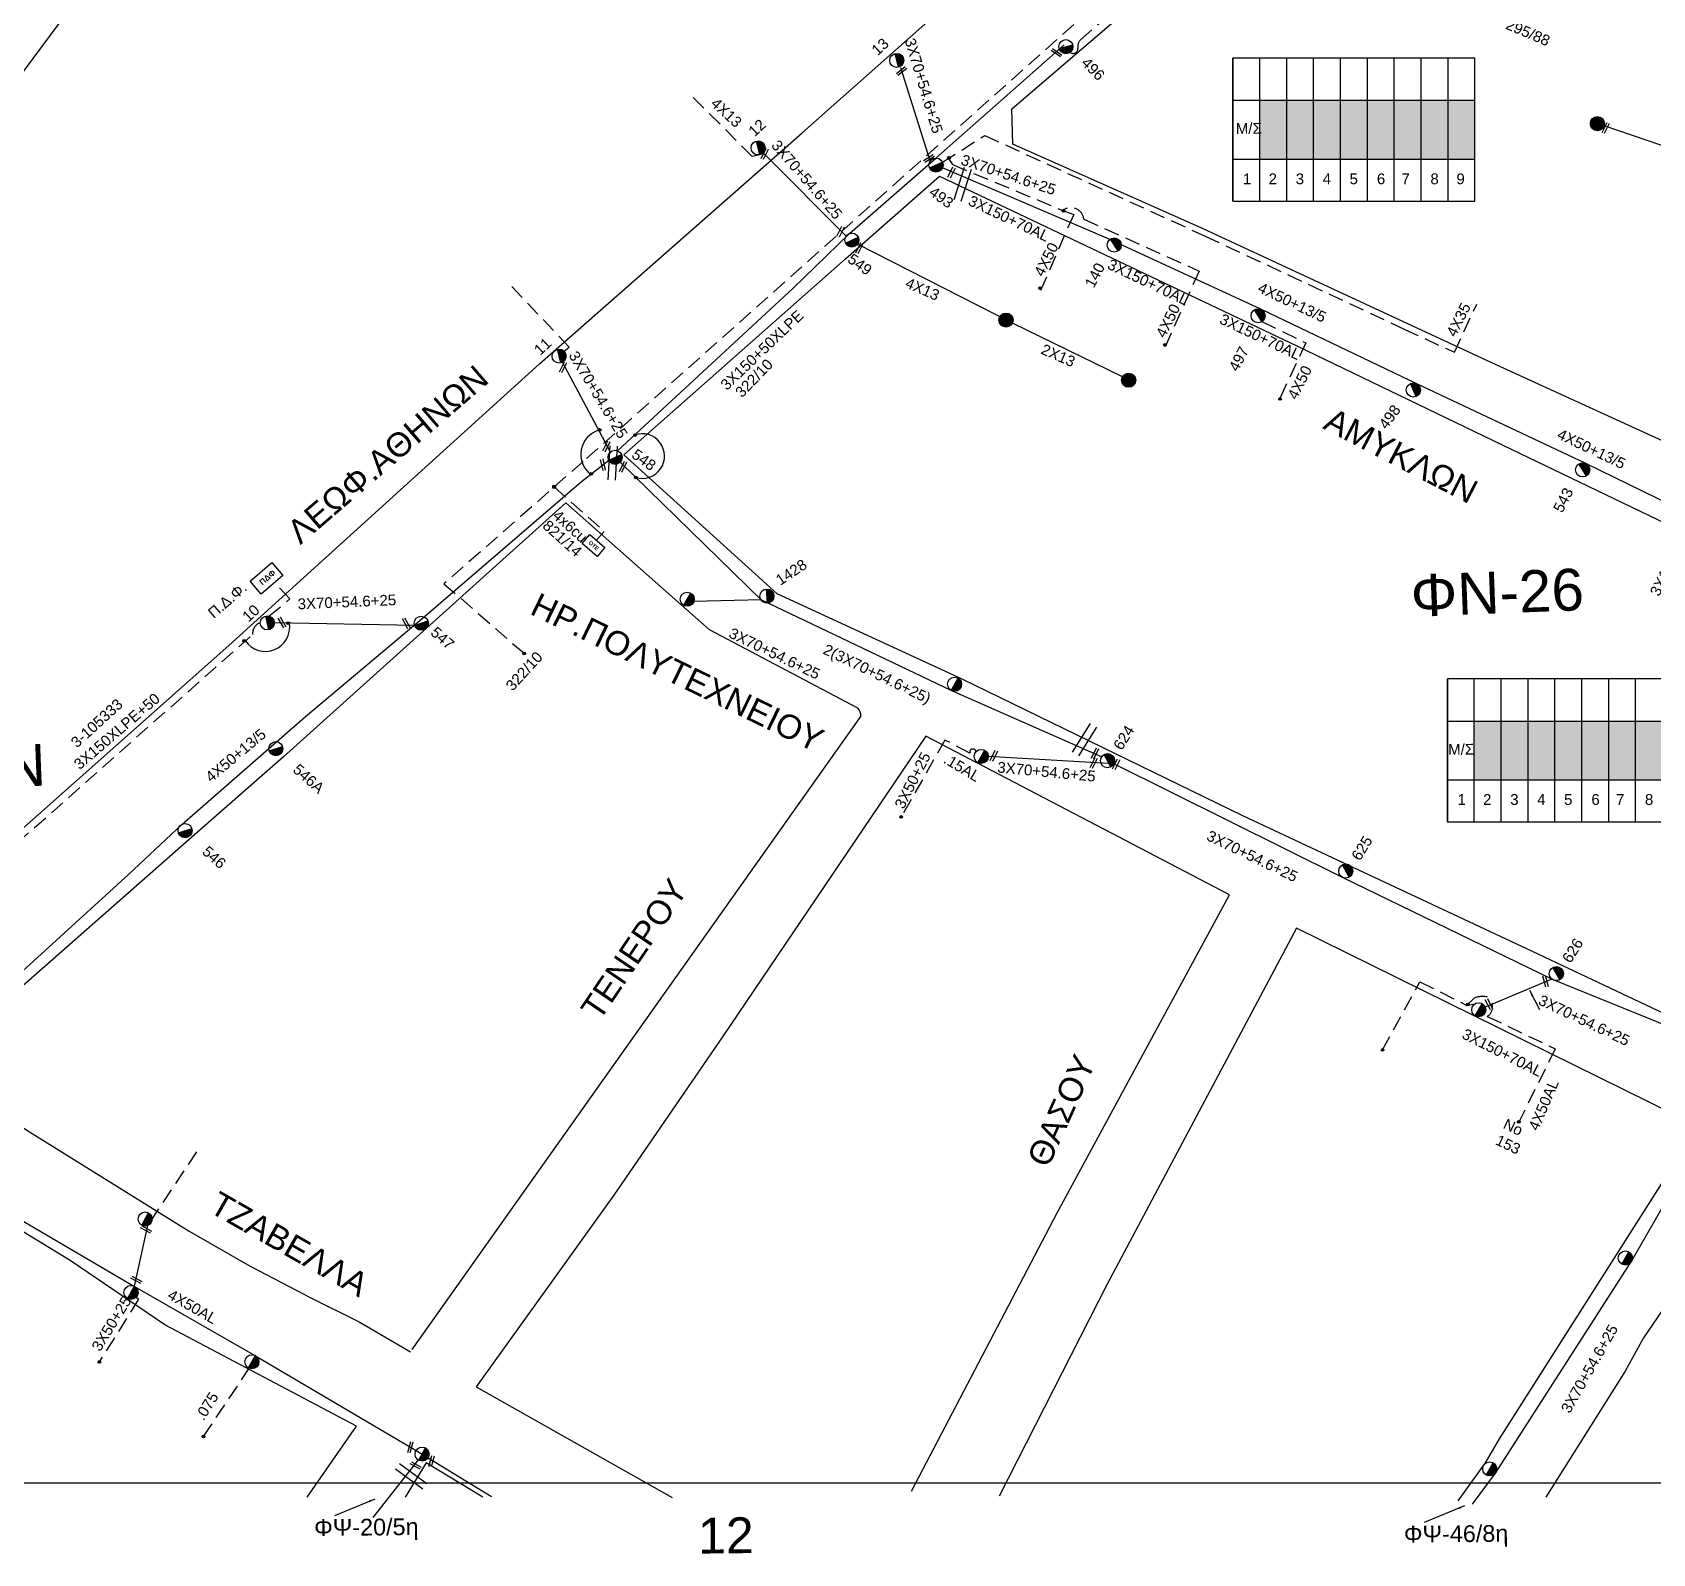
# Model space of a CAD drawing. Header units: millimetres. Extents: x 898 to 5598, y 789 to 3443.
# Drawn here: x 1263.6 to 1534.7, y 790 to 1044.5 of the extents above; entities that cross this region are included whole.
import ezdxf
from ezdxf.enums import TextEntityAlignment as Align

# ---------------------------------------------------------------- set-up
doc = ezdxf.new("R2010")
doc.units = ezdxf.units.MM
doc.linetypes.add('DASHED', pattern=[19.05, 12.7, -6.35])
for name, color, linetype in [('Pillar OTE', 7, 'Continuous'), ('Pillar Δημοτικού Φωτισμού', 7, 'Continuous'), ('Άγνωστα', 7, 'Continuous'), ('Ασφαλειοκιβώτια Χ.Τ 9 αναχωρήσεων', 7, 'Continuous'), ('Επιγραφές - Σχήματα', 7, 'Continuous'), ('Καλώδια Χ.Τ. 3Χ50+35', 7, 'DASHED'), ('Καλώδια ΧΤ   15AL', 7, 'DASHED'), ('Καλώδια ΧΤ   3x150+50AL', 7, 'DASHED'), ('Καλώδια ΧΤ   3x150+50AL XLPE', 7, 'DASHED'), ('Καλώδια ΧΤ   3x150+50CU', 7, 'DASHED'), ('Καλώδια ΧΤ   3x150+70AL', 7, 'DASHED'), ('Μηχανική τομή', 7, 'Continuous'), ('Στύλος Ξύλινος', 7, 'Continuous'), ('Στύλος Ξύλινος @ 1', 7, 'Continuous'), ('Στύλος ΦΜ', 7, 'Continuous'), ('Στύλος ΦΜ @ 1', 7, 'Continuous'), ('Συνδέσεις', 7, 'Continuous'), ('Συνεστραμμένα ΧΤ   3x70+54.6+25 AL', 7, 'SYN_LINE'), ('Τομή', 7, 'Continuous'), ('Υπόβαθρο ΔΕΗ', 7, 'Continuous'), ('Υπόγεια Καλώδια Δικτύου ΧΤ   .075', 7, 'DASHED'), ('Υπόγεια καλώδια Παροχών ΧΤ   4x50AL', 7, 'DASHED'), ('Υπόγεια καλώδια Παροχών ΧΤ   4x6', 7, 'DASHED')]:
    doc.layers.add(name, color=color, linetype=linetype)
doc.styles.add('arial', font='arial.ttf')
doc.styles.get("Standard").update_dxf_attribs({"font": 'arial.ttf'})
doc.linetypes.add('SYN_LINE', pattern='A,0.5,-0.0001,["/\\/\\/\\/",Standard,S=0.1,R=0,X=0,Y=-0.05],-0.25', length=0.7501)
doc.dimstyles.new('ISO-25', dxfattribs={"dimtxt": 2.5, "dimasz": 2.5, "dimexe": 1.25, "dimexo": 0.625, "dimtad": 1, "dimtxsty": 'Standard', "dimcen": 2.5, "dimadec": 0, "dimazin": 0, "dimtfac": 1, "dimtmove": 0, "dimatfit": 3, "dimfxl": 1, "dimarcsym": 0})

# ---------------------------------------------------------------- blocks, each defined once
blk = doc.blocks.new('ΥΠΑΡΧΩΝ ΤΣΙΜΕΝΤΕΝΙΟΣ ΣΤΥΛΟΣ')
at = {"layer": 'Στύλος ΦΜ'}
blk.add_hatch(color=7, dxfattribs=at).paths.add_polyline_path([(-1.29, -2.28, 0.574793), (2.62, 0, 0.268822), (1.3, 2.27)])
at = {"layer": 'Στύλος ΦΜ', "color": 7}
blk.add_line((-1.29, -2.28), (1.3, 2.27), dxfattribs=at)
blk.add_circle((0, 0), 2.62, dxfattribs=at)
at = {"layer": 'Στύλος ΦΜ', "flags": 4}
for tag, p in [('ΑΡΙΘΜΟΣ', (-4.68, 8.05)), ('ΤΥΠΟΣ', (-4.91, 3.03))]:
    blk.add_attdef(tag, p, '', height=4, dxfattribs=at)
blk = doc.blocks.new('ΥΠΑΡΧΩΝ ΞΥΛΙΝΟΣ ΣΤΥΛΟΣ')
at = {"layer": 'Στύλος Ξύλινος'}
h = blk.add_hatch(color=7, dxfattribs=at)
h.paths.add_polyline_path([(-2.62, 0, 0.270008), (-1.29, -2.28), (1.3, 2.27, 0.576266)])
h.paths.add_polyline_path([(-1.29, -2.28, 0.574793), (2.62, 0, 0.268822), (1.3, 2.27)])
at = {"layer": 'Στύλος Ξύλινος', "color": 7}
blk.add_line((-1.29, -2.28), (1.3, 2.27), dxfattribs=at)
blk.add_circle((0, 0), 2.62, dxfattribs=at)
at = {"layer": 'Στύλος Ξύλινος', "flags": 4}
for tag, p in [('ΑΡΙΘΜΟΣ', (-4.91, 8.6)), ('ΤΥΠΟΣ', (-4.85, 3.39))]:
    blk.add_attdef(tag, p, '', height=4, dxfattribs=at)
blk = doc.blocks.new('ΑΣΦΑΛΕΙΟΚΙΒΩΤΙΟ ΥΠΟΣΤΑΘΜΟΥ 9 ΑΝΑΧΩΡΗΣΕΩΝ')
at = {"layer": 'Ασφαλειοκιβώτια Χ.Τ 9 αναχωρήσεων', "ltscale": 40}
for p, q in [((-23.8, 40.36), (24.02, 40.36)), ((-9.72, 40.36), (-9.72, -40.64)), ((9.94, 40.36), (9.94, -40.64)), ((-23.8, 31.36), (24.02, 31.36)), ((-23.8, 22.36), (24.02, 22.36)), ((-23.8, 13.36), (24.02, 13.36)), ((-23.8, 4.36), (24.02, 4.36)), ((-23.8, -4.64), (24.02, -4.64)), ((-23.8, -13.64), (24.02, -13.64)), ((-23.8, -22.64), (24.02, -22.64)), ((-23.8, -31.64), (24.02, -31.64))]:
    blk.add_line(p, q, dxfattribs=at)
at = {"layer": 'Ασφαλειοκιβώτια Χ.Τ 9 αναχωρήσεων'}
blk.add_lwpolyline([(-23.8, -40.64), (24.02, -40.64), (24.02, 40.36), (-23.8, 40.36)], close=True, dxfattribs=at)
for s, p in [('1', (-18.13, 36.98)), ('2', (-18.13, 28.42)), ('3', (-18.13, 19.34)), ('4', (-18.13, 10.32)), ('5', (-18.13, 1.31)), ('6', (-18.13, -7.83)), ('7', (-18.13, -16.07)), ('8', (-18.13, -25.75)), ('9', (-18.13, -34.45))]:
    blk.add_text(s, height=3.6, rotation=270, dxfattribs=at).set_placement(p)
at = {"layer": 'Ασφαλειοκιβώτια Χ.Τ 9 αναχωρήσεων', "ltscale": 40}
for tag, height, p in [('ΟΝΟΜΑ', 5, (-0.16, 44.31)), ('ΚΕΙΜΕΝΟ 1', 2, (17.06, 35.59)), ('ΚΕΙΜΕΝΟ 2', 2, (17.06, 26.88)), ('ΚΕΙΜΕΝΟ 3', 2, (17.06, 17.69)), ('ΚΕΙΜΕΝΟ 4', 2, (17.06, 8.71)), ('ΚΕΙΜΕΝΟ 5', 2, (17.06, -0.13)), ('ΚΕΙΜΕΝΟ 6', 2, (17.06, -9.05)), ('ΚΕΙΜΕΝΟ 7', 2, (17.06, -18.13)), ('ΚΕΙΜΕΝΟ 8', 2, (17.06, -26.85)), ('ΚΕΙΜΕΝΟ 9', 2, (17.06, -35.99)), ('ΣΧ', 2, (-0.1, -42.64))]:
    blk.add_attdef(tag, text='', height=height, dxfattribs=at).set_placement(p, align=Align.MIDDLE_CENTER)
blk = doc.blocks.new('ΤΟΜΗ')
at = {"layer": 'Τομή', "ltscale": 40}
for p, q in [((-5.68, 0), (5.68, 0)), ((5.68, -2.33), (-5.68, -2.33))]:
    blk.add_line(p, q, dxfattribs=at)
blk = doc.blocks.new('ΜΗΧΑΝΙΚΗ ΤΟΜΗ')
at = {"layer": 'Μηχανική τομή', "ltscale": 40}
for p, q in [((-1.89, 0.78), (1.89, 0.78)), ((1.89, 0), (-1.89, 0))]:
    blk.add_line(p, q, dxfattribs=at)
blk = doc.blocks.new('PILLAR ΔΗΜΟΤΙΚΟΥ ΦΩΤΙΣΜΟΥ')
at = {"layer": 'Pillar Δημοτικού Φωτισμού', "ltscale": 40}
for p, q in [((-3.64, 2), (3.07, 2)), ((-3.64, -2), (-3.64, 2)), ((3.07, 2), (3.07, -2)), ((3.07, -2), (-3.64, -2))]:
    blk.add_line(p, q, dxfattribs=at)
at = {"layer": 'Pillar Δημοτικού Φωτισμού', "insert": (-2.13, 0.69), "char_height": 1.3575, "width": 109.961, "attachment_point": 1}
blk.add_mtext('{\\fArial|b1|i0|c161|p34;ΠΔΦ}', dxfattribs=at)
blk = doc.blocks.new('_ΣΥΝΔΕΣΗ')
at = {"layer": 'Συνδέσεις', "linetype": 'SYN_LINE', "ltscale": 40}
blk.add_hatch(color=256, dxfattribs=at).paths.add_polyline_path([(0.5, -0.01, 1), (-0.5, -0.01, 1)])
at = {"layer": 'Συνδέσεις'}
blk.add_circle((0, -0.01), 0.5, dxfattribs=at)
blk = doc.blocks.new('PILLAR ΟΤΕ')
at = {"layer": 'Pillar OTE', "ltscale": 40}
blk.add_lwpolyline([(-3.31, 2.02), (3.39, 2.02), (3.39, -1.99), (-3.31, -1.99)], close=True, dxfattribs=at)
at = {"layer": 'Pillar OTE', "insert": (-1.81, 0.71), "char_height": 1.3575, "width": 109.961, "attachment_point": 1}
blk.add_mtext('{\\fArial|b1|i0|c161|p34;OTE}', dxfattribs=at)
blk = doc.blocks.new('TSONTA XT1')
at = {"ltscale": 40}
h = blk.add_hatch(color=256, dxfattribs=at)
h.dxf.hatch_style = 1
h.paths.add_polyline_path([(595.96, 2487.66), (597.07, 2488.77), (595.96, 2489.87), (594.85, 2488.77)])
blk.add_lwpolyline([(594.85, 2488.77), (595.96, 2489.87), (597.07, 2488.77), (595.96, 2487.66)], close=True, dxfattribs=at)

msp = doc.modelspace()

# ---------------------------------------------------------------- hatches: boundary and pattern name
at = {"layer": 'Ασφαλειοκιβώτια Χ.Τ 9 αναχωρήσεων', "ltscale": 40}
for color, points in [(190, [(1500.48, 1023.37), (1504.98, 1023.37), (1504.98, 1033.2), (1500.48, 1033.2)]), (6, [(1468.99, 1023.29), (1473.49, 1023.29), (1473.49, 1033.12), (1468.99, 1033.12)]), (2, [(1473.49, 1023.29), (1477.99, 1023.29), (1477.99, 1033.12), (1473.49, 1033.12)]), (27, [(1482.49, 1033.12), (1477.99, 1033.12), (1477.99, 1023.29), (1482.49, 1023.29)]), (151, [(1482.49, 1023.29), (1486.99, 1023.29), (1486.99, 1033.12), (1482.49, 1033.12)]), (1, [(1486.99, 1023.29), (1491.49, 1023.29), (1491.49, 1033.12), (1486.99, 1033.12)]), (62, [(1491.49, 1023.29), (1495.99, 1023.29), (1495.99, 1033.12), (1491.49, 1033.12)]), (30, [(1495.99, 1023.29), (1500.49, 1023.29), (1500.49, 1033.12), (1495.99, 1033.12)]), (151, [(1504.88, 919.46), (1509.38, 919.46), (1509.38, 929.28), (1504.88, 929.28)]), (1, [(1509.38, 919.46), (1513.88, 919.46), (1513.88, 929.28), (1509.38, 929.28)]), (2, [(1518.38, 929.28), (1513.88, 929.28), (1513.88, 919.46), (1518.38, 919.46)]), (6, [(1518.38, 919.46), (1522.88, 919.46), (1522.88, 929.28), (1518.38, 929.28)]), (85, [(1522.88, 919.46), (1527.38, 919.46), (1527.38, 929.28), (1522.88, 929.28)]), (27, [(1527.38, 919.46), (1531.88, 919.46), (1531.88, 929.28), (1527.38, 929.28)]), (62, [(1531.88, 919.46), (1536.38, 919.46), (1536.38, 929.28), (1531.88, 929.28)])]:
    msp.add_hatch(color=color, dxfattribs=at).paths.add_polyline_path(points)

# ---------------------------------------------------------------- linework, layer by layer
at = {"layer": 'Άγνωστα', "color": 6, "linetype": 'DASHED', "ltscale": 0.2}
msp.add_lwpolyline([(1437.18, 1041.11), (1437.49, 1041.01, 0.556039), (1438.54, 1041.87, -0.21782), (1438.97, 1043.26), (1449.08, 1052.03), (1449.46, 1051.69, 0.911263), (1455.39, 1057.28), (1455.39, 1057.28), (1455.39, 1057.28)], format="xyb", dxfattribs=at)
at = {"layer": 'Άγνωστα', "color": 6, "linetype": 'SYN_LINE', "ltscale": 20}
for points in [[(1361.51, 974.49), (1390.85, 1001.66), (1400.29, 1010.83), (1414.74, 1023.46), (1436.26, 1042.4)], [(1413.84, 1022.98), (1408.9, 1038.54)], [(1399.74, 1010.4), (1385.96, 1024.24)], [(1442.5, 923.26), (1417.44, 934.35), (1385.52, 949.53), (1361.92, 972.57)]]:
    msp.add_lwpolyline(points, dxfattribs=at)
at = {"layer": 'Άγνωστα', "color": 6, "linetype": 'DASHED', "ltscale": 0.2}
for points in [[(1385.28, 1024.02), (1384.02, 1023.72), (1373.45, 1034.34)], [(1283.33, 845.57), (1291.33, 857.53)], [(1280.06, 833.68), (1281.3, 832.55), (1274.76, 822.05)], [(1292.21, 809.57), (1300.21, 821.53)]]:
    msp.add_lwpolyline(points, dxfattribs=at)
at = {"layer": 'Άγνωστα', "color": 1, "linetype": 'DASHED', "ltscale": 0.2}
for points in [[(1415.87, 1022.77), (1422.96, 1027.23), (1459.84, 1010.41), (1493.15, 994.85)], [(1493.15, 994.85), (1501.55, 990.96), (1505.29, 999.02)]]:
    msp.add_lwpolyline(points, dxfattribs=at)
at = {"layer": 'Άγνωστα', "color": 6}
for points in [[(1427.57, 995.85), (1401.66, 1009.04)], [(1446.02, 986.88), (1427.57, 995.85)], [(1280.64, 834.7), (1282.85, 844.86), (1283.33, 845.57)]]:
    msp.add_lwpolyline(points, dxfattribs=at)
at = {"layer": 'Άγνωστα', "color": 1, "linetype": 'Continuous', "ltscale": 0.2}
msp.add_lwpolyline([(1570.54, 948.24), (1554.87, 957.06), (1523.57, 972.34), (1495.39, 985.62), (1469.26, 998.13), (1443.76, 1009.87)], dxfattribs=at)
at = {"layer": 'Άγνωστα', "color": 1, "linetype": 'SYN_LINE', "ltscale": 20}
for points in [[(1360.31, 974.28), (1352.27, 989.29)], [(1256.76, 882.82), (1279.66, 903.6), (1288.55, 911.97), (1309.26, 930.06), (1329.13, 946.71), (1355.46, 969.34), (1360.01, 972.9)], [(1327.53, 945.26), (1304.05, 945.68)]]:
    msp.add_lwpolyline(points, dxfattribs=at)
at = {"layer": 'Άγνωστα', "color": 6, "linetype": 'SYN_LINE', "ltscale": 10}
msp.add_lwpolyline([(1385.52, 949.53), (1374.26, 949.26)], dxfattribs=at)
at = {"layer": 'Άγνωστα', "color": 2, "linetype": 'SYN_LINE', "ltscale": 20}
msp.add_lwpolyline([(1549.59, 873.22), (1518, 886.02), (1482.85, 903.1), (1444.55, 922.11), (1423.54, 923.36)], dxfattribs=at)
at = {"layer": 'Άγνωστα', "color": 2, "linetype": 'DASHED', "ltscale": 0.2}
msp.add_lwpolyline([(1489.54, 874.25), (1495.78, 885.66), (1503.64, 881.71), (1505.13, 882.03)], dxfattribs=at)
at = {"layer": 'Άγνωστα', "color": 2, "linetype": 'SYN_LINE', "ltscale": 15}
msp.add_lwpolyline([(1517.89, 886.1), (1506.72, 881.42)], dxfattribs=at)
at = {"layer": 'Άγνωστα', "color": 62, "linetype": 'SYN_LINE', "ltscale": 20}
msp.add_lwpolyline([(1504.56, 798.23), (1508.42, 803.45), (1531.16, 838.8), (1550, 871.58)], dxfattribs=at)
at = {"layer": 'Επιγραφές - Σχήματα', "color": 190, "linetype": 'DASHED', "ltscale": 0.2}
msp.add_lwpolyline([(1471.78, 1075.67), (1470, 1076.22), (1454.63, 1061.54), (1450.07, 1059.42), (1449.18, 1056.64), (1446.4, 1053.41), (1355.73, 972.67), (1332.42, 952.25), (1345.89, 940.57)], dxfattribs=at)
at = {"layer": 'Επιγραφές - Σχήματα', "color": 1, "linetype": 'DASHED', "ltscale": 0.2}
msp.add_lwpolyline([(1303.11, 946.8), (1306.67, 949.7), (1304.22, 952.26)], dxfattribs=at)
at = {"layer": 'Επιγραφές - Σχήματα', "color": 85, "linetype": 'SYN_LINE', "ltscale": 10}
msp.add_lwpolyline([(1320.59, 796), (1328.17, 805.68)], dxfattribs=at)
at = {"layer": 'Επιγραφές - Σχήματα'}
msp.add_lwpolyline([(924.79, 801.84), (2932.69, 801.84)], dxfattribs=at)
at = {"layer": 'Καλώδια Χ.Τ. 3Χ50+35', "color": 2, "linetype": 'DASHED', "ltscale": 0.2}
msp.add_lwpolyline([(1416.28, 926.08), (1408.97, 913.22)], dxfattribs=at)
at = {"layer": 'Καλώδια ΧΤ   15AL', "color": 2, "ltscale": 0.2}
msp.add_lwpolyline([(1420.46, 923.9), (1416.28, 926.08)], dxfattribs=at)
msp.add_arc((1420.96, 924.07), 0.527, 8.8959, 198.6374, dxfattribs=at)
at = {"layer": 'Καλώδια ΧΤ   3x150+50AL', "color": 1, "linetype": 'DASHED', "ltscale": 0.2}
msp.add_lwpolyline([(1185.59, 888.27, 0.332346), (1185.83, 885.61), (1186.57, 878.42, 0.480357), (1191.14, 878.76), (1202.7, 879.77, 0.556294), (1207.24, 881.39), (1218.11, 882.65), (1258.17, 906.35), (1300.42, 943.74, -0.363509), (1301.7, 945.7)], format="xyb", dxfattribs=at)
at = {"layer": 'Καλώδια ΧΤ   3x150+50AL XLPE', "color": 7, "linetype": 'Continuous', "ltscale": 0.2}
for centre, radius, start, end in [((1359.53, 973.89), 4.2, 106.1012, 232.845), ((1365.62, 973.6), 3.74, 253.0978, 109.8199), ((1302.55, 944.99), 4.07, 214.7674, 9.1459)]:
    msp.add_arc(centre, radius, start, end, dxfattribs=at)
at = {"layer": 'Καλώδια ΧΤ   3x150+50CU', "color": 1, "linetype": 'DASHED', "ltscale": 0.2}
msp.add_lwpolyline([(1352.58, 991.13), (1353.4, 991.83), (1343.35, 1002.41)], dxfattribs=at)
at = {"layer": 'Καλώδια ΧΤ   3x150+70AL', "color": 1, "ltscale": 0.2}
for points in [[(1416.89, 1023.41), (1417.58, 1022.36), (1435.88, 1014.74)], [(1435.88, 1014.74), (1437.84, 1014.04), (1432.31, 1001.31)], [(1469.35, 996.1), (1476.68, 992.57)]]:
    msp.add_lwpolyline(points, dxfattribs=at)
msp.add_lwpolyline([(1435.88, 1014.74), (1436.52, 1015, -0.49189), (1439.54, 1013.23), (1458.84, 1004.56)], format="xyb", dxfattribs=at)
at = {"layer": 'Καλώδια ΧΤ   3x150+70AL', "color": 2, "ltscale": 0.2}
msp.add_lwpolyline([(1503.5, 881.64), (1504.85, 882.93, -0.138565), (1507, 883.12, -0.558228), (1507.07, 879.86), (1518.41, 874.44)], format="xyb", dxfattribs=at)
at = {"layer": 'Συνεστραμμένα ΧΤ   3x70+54.6+25 AL', "color": 62, "ltscale": 20}
msp.add_lwpolyline([(1602.82, 1003.31), (1564.59, 1015.91), (1526.6, 1028.84)], dxfattribs=at)
at = {"layer": 'Συνεστραμμένα ΧΤ   3x70+54.6+25 AL', "color": 1, "linetype": 'SYN_LINE', "ltscale": 20}
msp.add_lwpolyline([(1443.76, 1009.87), (1442.58, 1010.42), (1415.87, 1021.81)], dxfattribs=at)
at = {"layer": 'Υπόβαθρο ΔΕΗ', "color": 7}
msp.add_lwpolyline([(1217.4, 883.84), (1258.06, 907.9), (1296.46, 941.89), (1348.44, 989.01), (1392.36, 1027.63), (1424.19, 1055.89), (1451.52, 1080.38), (1410.56, 1117.33), (1379.29, 1146.8), (1357.64, 1166.67), (1265.06, 1042.05), (1214.5, 974.04), (1173.94, 919.84), (1187.22, 908.54), (1190.47, 880.73), (1217.4, 883.84)], dxfattribs=at)
at = {"layer": 'Υπόβαθρο ΔΕΗ'}
for points in [[(1613.15, 1032.04), (1601.72, 1002.14), (1584.6, 954.13), (1508.55, 988.87), (1459.42, 1011.67), (1427.65, 1025.78), (1427.51, 1031.68), (1451.56, 1052.38), (1481.39, 1079.1), (1500.14, 1071.46), (1543.28, 1056.24), (1575.98, 1044.7), (1613.15, 1032.04)], [(1579, 942.33), (1569.81, 920.98), (1556.48, 890.42), (1549.62, 874.22), (1514.61, 890.69), (1466.14, 913.41), (1419.15, 936.27), (1388.2, 950.54), (1362.52, 973.8), (1399.64, 1006.59), (1415.4, 1020.46), (1475.18, 992.02), (1509.58, 975.48), (1548.45, 956.79), (1579, 942.33)], [(1410.68, 800.45), (1435.09, 847.02), (1463.9, 900.22), (1413.1, 926.77), (1379.07, 876.42), (1360.87, 849.95), (1337.81, 817.88), (1370.63, 799.38)], [(1502.18, 798.82), (1506.77, 805.16), (1509.12, 809.21), (1539.01, 856.21), (1542.73, 861.27), (1475.12, 894.63), (1443.46, 835.05), (1425.35, 799.58)], [(1589.18, 801.18), (1601.87, 823.32), (1552.7, 854.6), (1533.19, 826.06), (1530.14, 820.5), (1516.88, 799.4)], [(1309.53, 799.4), (1317.78, 811.3), (1285.71, 828.26), (1269.86, 839.04), (1249.26, 851.56), (1239.95, 847.82), (1227.56, 799.68)], [(1338.96, 799.41), (1329.46, 805.19), (1325.96, 799.44)]]:
    msp.add_lwpolyline(points, dxfattribs=at)
at = {"layer": 'Υπόβαθρο ΔΕΗ', "color": 7}
msp.add_lwpolyline([(1327.13, 824.15), (1402.24, 930.04, 0.218727), (1401.7, 931.44), (1376.89, 944.51), (1352.82, 965.78), (1305.56, 923.31), (1290.22, 909.83), (1256.3, 880.09), (1256.3, 880.09), (1256.3, 880.09), (1256.3, 880.09), (1258.18, 863.78), (1263.09, 860.53), (1289.77, 843.93), (1299.99, 838.1), (1307.91, 833.94), (1310.05, 832.81), (1318.24, 828.77), (1326.85, 823.75)], format="xyb", dxfattribs=at)
at = {"layer": 'Υπόγεια καλώδια Παροχών ΧΤ   4x50AL', "color": 1, "linetype": 'DASHED', "ltscale": 0.2}
for points in [[(1458.84, 1004.56), (1453.31, 992.29)], [(1476.68, 992.57), (1472.24, 983.03)]]:
    msp.add_lwpolyline(points, dxfattribs=at)
at = {"layer": 'Υπόγεια καλώδια Παροχών ΧΤ   4x50AL', "color": 2, "ltscale": 0.2}
msp.add_lwpolyline([(1518.41, 874.44), (1512.36, 862.14)], dxfattribs=at)
at = {"layer": 'Υπόγεια καλώδια Παροχών ΧΤ   4x50AL', "color": 6, "linetype": 'Continuous', "ltscale": 0.2}
msp.add_lwpolyline([(1250.19, 852.5), (1280.65, 834.69), (1300.89, 823.09), (1327.77, 807.23), (1340.41, 799.55)], dxfattribs=at)
at = {"layer": 'Υπόγεια καλώδια Παροχών ΧΤ   4x6', "color": 190, "linetype": 'DASHED', "ltscale": 0.2}
msp.add_lwpolyline([(1350.89, 968.43), (1359.28, 961.01), (1357.96, 959.52)], dxfattribs=at)

# ---------------------------------------------------------------- block references
at = {"layer": 'Pillar OTE', "xscale": 0.5, "yscale": 0.5, "zscale": 0.5, "rotation": 318.5438835739178}
msp.add_blockref('PILLAR ΟΤΕ', (1357.45, 958.65), dxfattribs=at)
at = {"layer": 'Pillar Δημοτικού Φωτισμού', "xscale": 0.7125000000000001, "yscale": 0.7125000000000001, "zscale": 0.7125000000000001, "rotation": 40.82449715126747}
msp.add_blockref('PILLAR ΔΗΜΟΤΙΚΟΥ ΦΩΤΙΣΜΟΥ', (1302.89, 953.29), dxfattribs=at)
at = {"layer": 'Ασφαλειοκιβώτια Χ.Τ 9 αναχωρήσεων', "color": 133, "ltscale": 40, "xscale": 0.5, "yscale": 0.5, "zscale": 0.5, "rotation": 90}
msp.add_blockref('ΑΣΦΑΛΕΙΟΚΙΒΩΤΙΟ ΥΠΟΣΤΑΘΜΟΥ 9 ΑΝΑΧΩΡΗΣΕΩΝ', (1484.67, 1028.15), dxfattribs=at)
at = {"layer": 'Ασφαλειοκιβώτια Χ.Τ 9 αναχωρήσεων', "color": 151, "ltscale": 40, "xscale": 0.5, "yscale": 0.5, "zscale": 0.5, "rotation": 90}
msp.add_blockref('ΑΣΦΑΛΕΙΟΚΙΒΩΤΙΟ ΥΠΟΣΤΑΘΜΟΥ 9 ΑΝΑΧΩΡΗΣΕΩΝ', (1520.57, 924.31), dxfattribs=at)
at = {"layer": 'Μηχανική τομή'}
for p, xscale, yscale, zscale, rotation in [((1434.85, 1040.93), 0.4999999999999995, 0.4999999999999995, 0.4999999999999995, 324.2313538764816), ((1409.15, 1037.88), 0.4999999999999995, 0.4999999999999995, 0.4999999999999995, 37.85316199098583), ((1527.04, 1028.4), 0.4999999999999995, 0.4999999999999995, 0.4999999999999995, 63.70707487867689), ((1386.31, 1024.07), 0.4999999999999995, 0.4999999999999995, 0.4999999999999995, 63.70707487867689), ((1413.72, 1023.2), 0.4999999999999995, 0.4999999999999995, 0.4999999999999995, 32.21715133076547), ((1417.56, 1020.95), 0.4999999999999995, 0.4999999999999995, 0.4999999999999995, 63.70707487867689), ((1398.98, 1011.07), 0.4999999999999995, 0.4999999999999995, 0.4999999999999995, 63.70707487867689), ((1402.14, 1008.29), 0.4999999999999995, 0.4999999999999995, 0.4999999999999995, 63.70707487867689), ((1352.53, 988.37), 0.4999999999999995, 0.4999999999999995, 0.4999999999999995, 63.70707487867689), ((1359.8, 975.13), 0.4999999999999995, 0.4999999999999995, 0.4999999999999995, 63.70707487867689), ((1358.86, 972.11), 0.4999999999999994, 0.4999999999999994, 0.4999999999999994, 282.6028007955371), ((1362.59, 971.71), 0.4999999999999995, 0.4999999999999995, 0.4999999999999995, 63.70707487867689), ((1305.51, 945.87), 0.4999999999999998, 0.4999999999999998, 0.4999999999999998, 118.9980542140596), ((1326.3, 945.72), 0.4999999999999998, 0.4999999999999998, 0.4999999999999998, 118.9980542140596), ((1441.59, 923.76), 0.4999999999999995, 0.4999999999999995, 0.4999999999999995, 63.70707487867689), ((1424.65, 923.36), 0.4999999999999995, 0.4999999999999995, 0.4999999999999995, 63.70707487867689), ((1441.34, 922.18), 0.4999999999999995, 0.4999999999999995, 0.4999999999999995, 63.70707487867689), ((1445.12, 921.93), 0.4999999999999995, 0.4999999999999995, 0.4999999999999995, 63.70707487867689), ((1517, 885.78), 0.4999999999999995, 0.4999999999999995, 0.4999999999999995, 105.6781134715588), ((1507.16, 881.81), 0.4999999999999995, 0.4999999999999995, 0.4999999999999995, 297.1921730886669), ((1282.48, 844.06), 0.4999999999999999, 0.4999999999999999, 0.4999999999999999, 331.3442532157324), ((1280.88, 835.61), 0.4999999999999999, 0.4999999999999999, 0.4999999999999999, 331.3442532157324), ((1327, 807.73), 0.4999999999999998, 0.4999999999999998, 0.4999999999999998, 74.61456083568078), ((1330.55, 805.39), 0.4999999999999998, 0.4999999999999998, 0.4999999999999998, 74.61456083568078), ((1327.63, 804.54), 0.4999999999999999, 0.4999999999999999, 0.4999999999999999, 331.3442532157324)]:
    msp.add_blockref('ΜΗΧΑΝΙΚΗ ΤΟΜΗ', p, dxfattribs=dict(at, xscale=xscale, yscale=yscale, zscale=zscale, rotation=rotation))
at = {"layer": 'Στύλος Ξύλινος @ 1', "ltscale": 40, "xscale": 0.4499999999998181, "yscale": 0.4499999999998181, "zscale": 0.4499999999998181}
msp.add_blockref('ΥΠΑΡΧΩΝ ΞΥΛΙΝΟΣ ΣΤΥΛΟΣ', (1525.49, 1029.22), dxfattribs=at)
at = {"layer": 'Στύλος Ξύλινος @ 1', "ltscale": 40, "xscale": 0.4499999999998181, "yscale": 0.4499999999998181, "zscale": 0.4499999999998181, "rotation": 329.9146821063571}
for p in [(1426.51, 996.36), (1447.04, 986.29)]:
    msp.add_blockref('ΥΠΑΡΧΩΝ ΞΥΛΙΝΟΣ ΣΤΥΛΟΣ', p, dxfattribs=at)
at = {"layer": 'Στύλος ΦΜ @ 1', "ltscale": 40}
ref = msp.add_blockref('ΥΠΑΡΧΩΝ ΤΣΙΜΕΝΤΕΝΙΟΣ ΣΤΥΛΟΣ', (1408.23, 1039.8), dxfattribs=dict(at, xscale=0.4499999999998181, yscale=0.4499999999998181, zscale=0.4499999999998181, rotation=42.81720207185132))
ref.add_attrib('ΤΥΠΟΣ', '13', (1405.02, 1040.49), dxfattribs={"layer": 'Στύλος ΦΜ', "height": 1.8, "rotation": 42.8172, "flags": 4})
ref = msp.add_blockref('ΥΠΑΡΧΩΝ ΤΣΙΜΕΝΤΕΝΙΟΣ ΣΤΥΛΟΣ', (1436.53, 1042.1), dxfattribs=dict(at, xscale=0.4499999999998181, yscale=0.4499999999998181, zscale=0.4499999999998181, rotation=314.6700369177258))
ref.add_attrib('ΤΥΠΟΣ', '496', (1438.99, 1039.24), dxfattribs={"layer": 'Στύλος ΦΜ', "height": 1.8, "rotation": 314.67, "flags": 4})
ref = msp.add_blockref('ΥΠΑΡΧΩΝ ΤΣΙΜΕΝΤΕΝΙΟΣ ΣΤΥΛΟΣ', (1385.01, 1025.16), dxfattribs=dict(at, xscale=0.4499999999998181, yscale=0.4499999999998181, zscale=0.4499999999998181, rotation=42.81720207185132))
ref.add_attrib('ΤΥΠΟΣ', '12', (1384.42, 1026.92), dxfattribs={"layer": 'Στύλος ΦΜ', "height": 1.8, "rotation": 42.8172, "flags": 4})
ref = msp.add_blockref('ΥΠΑΡΧΩΝ ΤΣΙΜΕΝΤΕΝΙΟΣ ΣΤΥΛΟΣ', (1414.79, 1022.29), dxfattribs=dict(at, xscale=0.4499999999998183, yscale=0.4499999999998183, zscale=0.4499999999998183, rotation=324.1116525351882))
ref.add_attrib('ΤΥΠΟΣ', '493', (1413.47, 1017.4), dxfattribs={"layer": 'Στύλος ΦΜ', "height": 1.8, "rotation": 324.1117, "flags": 4})
ref = msp.add_blockref('ΥΠΑΡΧΩΝ ΤΣΙΜΕΝΤΕΝΙΟΣ ΣΤΥΛΟΣ', (1400.71, 1009.73), dxfattribs=dict(at, xscale=0.4499999999998183, yscale=0.4499999999998183, zscale=0.4499999999998183, rotation=324.1116525351882))
ref.add_attrib('ΤΥΠΟΣ', '549', (1399.83, 1006.18), dxfattribs={"layer": 'Στύλος ΦΜ', "height": 1.8, "rotation": 324.1117, "flags": 4})
ref = msp.add_blockref('ΥΠΑΡΧΩΝ ΤΣΙΜΕΝΤΕΝΙΟΣ ΣΤΥΛΟΣ', (1444.62, 1008.91), dxfattribs=dict(at, xscale=0.4499999999998184, yscale=0.4499999999998184, zscale=0.4499999999998184, rotation=62.49404148088082))
ref.add_attrib('ΤΥΠΟΣ', '140', (1441.2, 1001.59), dxfattribs={"layer": 'Στύλος ΦΜ', "height": 1.8, "rotation": 62.494, "flags": 4})
ref = msp.add_blockref('ΥΠΑΡΧΩΝ ΤΣΙΜΕΝΤΕΝΙΟΣ ΣΤΥΛΟΣ', (1468.71, 997.08), dxfattribs=dict(at, xscale=0.4499999999998184, yscale=0.4499999999998184, zscale=0.4499999999998184, rotation=62.49404148088082))
ref.add_attrib('ΤΥΠΟΣ', '497', (1465.29, 987.59), dxfattribs={"layer": 'Στύλος ΦΜ', "height": 1.8, "rotation": 62.494, "flags": 4})
ref = msp.add_blockref('ΥΠΑΡΧΩΝ ΤΣΙΜΕΝΤΕΝΙΟΣ ΣΤΥΛΟΣ', (1351.71, 990.33), dxfattribs=dict(at, xscale=0.4499999999998181, yscale=0.4499999999998181, zscale=0.4499999999998181, rotation=42.81720207185132))
ref.add_attrib('ΤΥΠΟΣ', '11', (1348.54, 990.34), dxfattribs={"layer": 'Στύλος ΦΜ', "height": 1.8, "rotation": 42.8172, "flags": 4})
ref = msp.add_blockref('ΥΠΑΡΧΩΝ ΤΣΙΜΕΝΤΕΝΙΟΣ ΣΤΥΛΟΣ', (1494.69, 984.66), dxfattribs=dict(at, xscale=0.4499999999998183, yscale=0.4499999999998183, zscale=0.4499999999998183, rotation=53.86155923002883))
ref.add_attrib('ΤΥΠΟΣ', '498', (1490.21, 977.94), dxfattribs={"layer": 'Στύλος ΦΜ', "height": 1.8, "rotation": 53.8616, "flags": 4})
ref = msp.add_blockref('ΥΠΑΡΧΩΝ ΤΣΙΜΕΝΤΕΝΙΟΣ ΣΤΥΛΟΣ', (1361.08, 973.39), dxfattribs=dict(at, xscale=0.4499999999998183, yscale=0.4499999999998183, zscale=0.4499999999998183, rotation=324.1116525351882))
ref.add_attrib('ΤΥΠΟΣ', '548', (1363.69, 973.48), dxfattribs={"layer": 'Στύλος ΦΜ', "height": 1.8, "rotation": 324.1117, "flags": 4})
ref = msp.add_blockref('ΥΠΑΡΧΩΝ ΤΣΙΜΕΝΤΕΝΙΟΣ ΣΤΥΛΟΣ', (1523.02, 971.29), dxfattribs=dict(at, xscale=0.4499999999998183, yscale=0.4499999999998183, zscale=0.4499999999998183, rotation=62.41357744644815))
ref.add_attrib('ΤΥΠΟΣ', '543', (1519.59, 963.98), dxfattribs={"layer": 'Στύλος ΦΜ', "height": 1.8, "rotation": 62.4136, "flags": 4})
ref = msp.add_blockref('ΥΠΑΡΧΩΝ ΤΣΙΜΕΝΤΕΝΙΟΣ ΣΤΥΛΟΣ', (1386.5, 950.18), dxfattribs=dict(at, xscale=0.4499999999998184, yscale=0.4499999999998184, zscale=0.4499999999998184, rotation=33.68582570839602))
ref.add_attrib('ΤΥΠΟΣ', '1428', (1388.74, 951.89), dxfattribs={"layer": 'Στύλος ΦΜ', "height": 1.8, "rotation": 33.6858, "flags": 4})
at = {"layer": 'Στύλος ΦΜ @ 1', "ltscale": 40, "xscale": 0.4499999999998181, "yscale": 0.4499999999998181, "zscale": 0.4499999999998181}
for p in [(1373.15, 949.66), (1417.91, 935.43), (1422.36, 923.36), (1505.63, 880.96), (1282.43, 845.96), (1530.17, 839.44), (1280.06, 833.68), (1300.3, 822.07), (1328.79, 806.63), (1507.48, 804.15)]:
    msp.add_blockref('ΥΠΑΡΧΩΝ ΤΣΙΜΕΝΤΕΝΙΟΣ ΣΤΥΛΟΣ', p, dxfattribs=at)
at = {"layer": 'Στύλος ΦΜ @ 1', "ltscale": 40}
ref = msp.add_blockref('ΥΠΑΡΧΩΝ ΤΣΙΜΕΝΤΕΝΙΟΣ ΣΤΥΛΟΣ', (1302.88, 945.7), dxfattribs=dict(at, xscale=0.4499999999998181, yscale=0.4499999999998181, zscale=0.4499999999998181, rotation=42.81720207185132))
ref.add_attrib('ΤΥΠΟΣ', '10', (1299.71, 945.71), dxfattribs={"layer": 'Στύλος ΦΜ', "height": 1.8, "rotation": 42.8172, "flags": 4})
ref = msp.add_blockref('ΥΠΑΡΧΩΝ ΤΣΙΜΕΝΤΕΝΙΟΣ ΣΤΥΛΟΣ', (1328.65, 945.64), dxfattribs=dict(at, xscale=0.4499999999998184, yscale=0.4499999999998184, zscale=0.4499999999998184, rotation=318.3728831311853))
ref.add_attrib('ΤΥΠΟΣ', '547', (1330.04, 943.87), dxfattribs={"layer": 'Στύλος ΦΜ', "height": 1.8, "rotation": 318.3729, "flags": 4})
ref = msp.add_blockref('ΥΠΑΡΧΩΝ ΤΣΙΜΕΝΤΕΝΙΟΣ ΣΤΥΛΟΣ', (1443.5, 922.64), dxfattribs=dict(at, xscale=0.4499999999998184, yscale=0.4499999999998184, zscale=0.4499999999998184, rotation=58.24639558018576))
ref.add_attrib('ΤΥΠΟΣ', '624', (1445.88, 924.24), dxfattribs={"layer": 'Στύλος ΦΜ', "height": 1.8, "rotation": 58.2464, "flags": 4})
ref = msp.add_blockref('ΥΠΑΡΧΩΝ ΤΣΙΜΕΝΤΕΝΙΟΣ ΣΤΥΛΟΣ', (1304.3, 924.65), dxfattribs=dict(at, xscale=0.4499999999998184, yscale=0.4499999999998184, zscale=0.4499999999998184, rotation=318.3728831311853))
ref.add_attrib('ΤΥΠΟΣ', '546A', (1307.01, 920.92), dxfattribs={"layer": 'Στύλος ΦΜ', "height": 1.8, "rotation": 318.3729, "flags": 4})
ref = msp.add_blockref('ΥΠΑΡΧΩΝ ΤΣΙΜΕΝΤΕΝΙΟΣ ΣΤΥΛΟΣ', (1289.11, 910.94), dxfattribs=dict(at, xscale=0.4499999999998183, yscale=0.4499999999998183, zscale=0.4499999999998183, rotation=318.3728831311853))
ref.add_attrib('ΤΥΠΟΣ', '546', (1291.82, 907.21), dxfattribs={"layer": 'Στύλος ΦΜ', "height": 1.8, "rotation": 318.3729, "flags": 4})
ref = msp.add_blockref('ΥΠΑΡΧΩΝ ΤΣΙΜΕΝΤΕΝΙΟΣ ΣΤΥΛΟΣ', (1483.37, 904.16), dxfattribs=dict(at, xscale=0.4499999999998184, yscale=0.4499999999998184, zscale=0.4499999999998184, rotation=58.24639558018576))
ref.add_attrib('ΤΥΠΟΣ', '625', (1485.74, 905.76), dxfattribs={"layer": 'Στύλος ΦΜ', "height": 1.8, "rotation": 58.2464, "flags": 4})
ref = msp.add_blockref('ΥΠΑΡΧΩΝ ΤΣΙΜΕΝΤΕΝΙΟΣ ΣΤΥΛΟΣ', (1518.62, 887.02), dxfattribs=dict(at, xscale=0.4499999999998184, yscale=0.4499999999998184, zscale=0.4499999999998184, rotation=58.24639558018576))
ref.add_attrib('ΤΥΠΟΣ', '626', (1521, 888.62), dxfattribs={"layer": 'Στύλος ΦΜ', "height": 1.8, "rotation": 58.2464, "flags": 4})
at = {"layer": 'Συνδέσεις', "xscale": 0.4499999999999886, "yscale": 0.4499999999999886, "zscale": 0.4499999999999886}
for p in [(1416.97, 1023.51), (1436.14, 1014.65), (1432.24, 1001.69), (1453.12, 992.19), (1472.37, 983.16), (1358.5, 977.97), (1364.44, 977.13), (1357.07, 970.63), (1364.58, 970.01), (1306.35, 945.67), (1298.98, 942.7), (1345.89, 940.57), (1408.97, 913.23), (1503.83, 881.85), (1489.55, 874.25), (1512.36, 862.21), (1274.76, 822.05), (1292.21, 809.58)]:
    msp.add_blockref('_ΣΥΝΔΕΣΗ', p, dxfattribs=at)
at = {"layer": 'Συνδέσεις', "xscale": 0.3075184835441075, "yscale": 0.3075184835441075, "zscale": 0.3075184835441075, "rotation": 45.00000000000779}
msp.add_blockref('TSONTA XT1', (1762.47, 297.69), dxfattribs=at)
at = {"layer": 'Τομή'}
for p, xscale, yscale, zscale, rotation in [((1418.69, 1019.23), 0.4999999999999998, 0.4999999999999998, 0.4999999999999998, 72.08838038318252), ((1360.09, 972.48), 0.4999999999999999, 0.4999999999999999, 0.4999999999999999, 86.51350313588424), ((1439.16, 926.47), 0.4999999999999999, 0.4999999999999999, 0.4999999999999999, 57.97613333779642), ((1327.29, 803.36), 0.5, 0.5, 0.5, 323.9648463686781)]:
    msp.add_blockref('ΤΟΜΗ', p, dxfattribs=dict(at, xscale=xscale, yscale=yscale, zscale=zscale, rotation=rotation))

# ---------------------------------------------------------------- texts
at = {"ltscale": 40, "width": 94.4586, "attachment_point": 1, "style": 'arial'}
for s, insert, char_height, rotation in [('ΛEΩΦ.AΘHNΩN', (1305.78, 961.71), 4, 40.7156), ('AMYKΛΩN', (1481.22, 981.85), 4, 332.6028), ('ΦN-26', (1494.11, 953.73), 7, 2.1857), ('HP.ΠOΛYTEXNEIOY', (1348.37, 950.88), 4, 334.1008), ('ΦN-19N', (1229.62, 924.1), 7, 2.1857), ('TENEPOY', (1355.13, 881.19), 4, 55.8222), ('ΘAΣOY', (1429.91, 855.99), 4, 65.6475)]:
    msp.add_mtext(s, dxfattribs=dict(at, insert=insert, char_height=char_height, rotation=rotation))
at = {"layer": 'Άγνωστα', "ltscale": 40, "attachment_point": 1, "style": 'arial'}
for s, insert, char_height, width, rotation in [('\\pt1.8,3.6,5.4;295/88', (1510.7, 1046.81), 1.8, 10.9389, 336.8929), ('3X70+54.6+25', (1411.25, 1043.73), 1.8, 31.6072, 286.7205), ('4X13', (1378.17, 1033.72), 1.8, 31.6072, 317.3397), ('\\pt1.8;Μ/Σ', (1464.96, 1029.3), 1.8, 7.1535, 0.5975), ('3X70+54.6+25', (1388.46, 1026.69), 1.8, 31.6072, 310.9058), ('3X70+54.6+25', (1419.38, 1024.12), 1.8, 31.6072, 341.6965), ('4X50', (1431.12, 1004.29), 1.8, 31.6072, 63.334), ('4X13', (1410.2, 1003.55), 1.8, 31.6072, 336.4599), ('3X150+50XLPE', (1378.54, 985.8), 1.8, 31.6072, 43.6405), ('4X50', (1451.49, 994.03), 1.8, 31.6072, 63.334), ('4X35', (1500.12, 994.2), 1.8, 31.6072, 63.334), ('3X70+54.6+25', (1354.77, 991.4), 1.8, 31.6072, 301.1354), ('2X13', (1432.92, 992.44), 1.8, 31.6072, 336.4599), ('322/10', (1381.02, 984.51), 1.8, 7.1535, 45.9543), ('4X50', (1473.54, 983.71), 1.8, 31.6072, 63.334), ('3X150+70', (1534.19, 950.81), 1.8, 31.6072, 63.334), ('3X70+54.6+25', (1307.92, 949.76), 1.8, 31.6072, 2.4298), ('3X70+54.6+25', (1380.74, 944.97), 1.8, 31.6072, 334.235), ('2(3X70+54.6+25)', (1396.52, 942.24), 1.8, 31.6072, 334.235), ('322/10', (1342.61, 935.38), 1.8, 7.1535, 47.785), ('3-105333', (1269.8, 926.01), 1.8, 7.1535, 42.4386), ('3X150XLPE+50', (1270.29, 922.4), 1.8, 31.6072, 40.6686), ('4X50+13/5', (1292.3, 920.29), 1.8, 31.6072, 39.9409), ('\\pt1.8;Μ/Σ', (1500.5, 925.42), 1.8, 7.1535, 0.5975), ('3X50+25', (1407.77, 915.24), 1.8, 31.6072, 63.0026), ('3X70+54.6+25', (1425.16, 922.47), 1.8, 31.6072, 354.6293), ('3X70+54.6+25', (1460.69, 911.07), 1.8, 31.6072, 334.235), ('3X70+54.6+25', (1516.21, 883.56), 1.8, 31.6072, 334.5902), ('No 153', (1510.33, 862.84), 1.8, 7.1535, 334.5786), ('ΤΖΑΒΕΛΛΑ', (1294.88, 850.75), 4, 7.1535, 330.2687), ('3X50+25', (1273.35, 824.62), 1.8, 31.6072, 58.2195), ('3X70+54.6+25', (1519.29, 814.2), 1.8, 31.6072, 60.3036), ('ΦΨ-20/5η', (1310.7, 795.72), 2.8, 7.1535, 0.5869), ('12', (1374.93, 795.98), 6, 7.1535, 0.5869), ('ΦΨ-46/8η', (1493.09, 794.61), 2.8, 7.1535, 0.5869)]:
    msp.add_mtext(s, dxfattribs=dict(at, insert=insert, char_height=char_height, width=width, rotation=rotation))
at = {"layer": 'Επιγραφές - Σχήματα', "insert": (1292.73, 947.7), "char_height": 1.8, "width": 84.1859, "attachment_point": 1, "rotation": 40.8055, "style": 'arial'}
msp.add_mtext('Π.Δ.Φ.', dxfattribs=at)
at = {"layer": 'Καλώδια ΧΤ   15AL', "ltscale": 0.2, "insert": (1416.79, 923.93), "char_height": 1.8, "width": 31.6072, "attachment_point": 1, "rotation": 329.1582, "style": 'arial'}
msp.add_mtext('.15AL', dxfattribs=at)
at = {"layer": 'Καλώδια ΧΤ   3x150+70AL', "ltscale": 0.2, "char_height": 1.8, "width": 31.6072, "attachment_point": 1, "style": 'arial'}
for s, insert, rotation in [('3X150+70AL', (1420.79, 1017.31), 334.5998), ('3X150+70AL', (1444.09, 1006.65), 334.5998), ('4X50+13/5', (1469.26, 1002.76), 334.5998), ('3X150+70AL', (1462.86, 997.51), 334.5998), ('4X50+13/5', (1519.36, 978.25), 334.5998), ('3X150+70AL', (1503.46, 877.91), 333.1358)]:
    msp.add_mtext(s, dxfattribs=dict(at, insert=insert, rotation=rotation))
at = {"layer": 'Υπόγεια Καλώδια Δικτύου ΧΤ   .075', "ltscale": 0.2, "insert": (1290.69, 813.05), "char_height": 1.8, "width": 31.6072, "attachment_point": 1, "rotation": 58.2195, "style": 'arial'}
msp.add_mtext('.075', dxfattribs=at)
at = {"layer": 'Υπόγεια καλώδια Παροχών ΧΤ   4x50AL', "color": 7, "ltscale": 0.2, "char_height": 1.8, "attachment_point": 1, "rotation": 318.0797}
for s, insert in [('821/14', (1349.99, 963.07)), ('4x6cu', (1351.68, 964.76))]:
    msp.add_mtext_dynamic_manual_height_columns(s, width=1.8, gutter_width=12.5, heights=[0.118], dxfattribs=dict(at, insert=insert))
at = {"layer": 'Υπόγεια καλώδια Παροχών ΧΤ   4x50AL', "ltscale": 0.2, "char_height": 1.8, "width": 31.6072, "attachment_point": 1, "style": 'arial'}
for insert, rotation in [((1513.89, 861.3), 66.6992), ((1286.9, 834.3), 330.4724)]:
    msp.add_mtext('4X50AL', dxfattribs=dict(at, insert=insert, rotation=rotation))

# ---------------------------------------------------------------- leaders
at = {"layer": 'Επιγραφές - Σχήματα', "ltscale": 40}
for points in [[(1514.14, 884.23), (1515.79, 880.99)], [(1320.87, 799.1), (1314.11, 796.28)], [(1503.27, 797.99), (1496.51, 795.17)]]:
    msp.add_leader(points, dimstyle='ISO-25', override={"dimasz": 1, "dimtad": 0}, dxfattribs=at)

doc.saveas('drawing.dxf')
